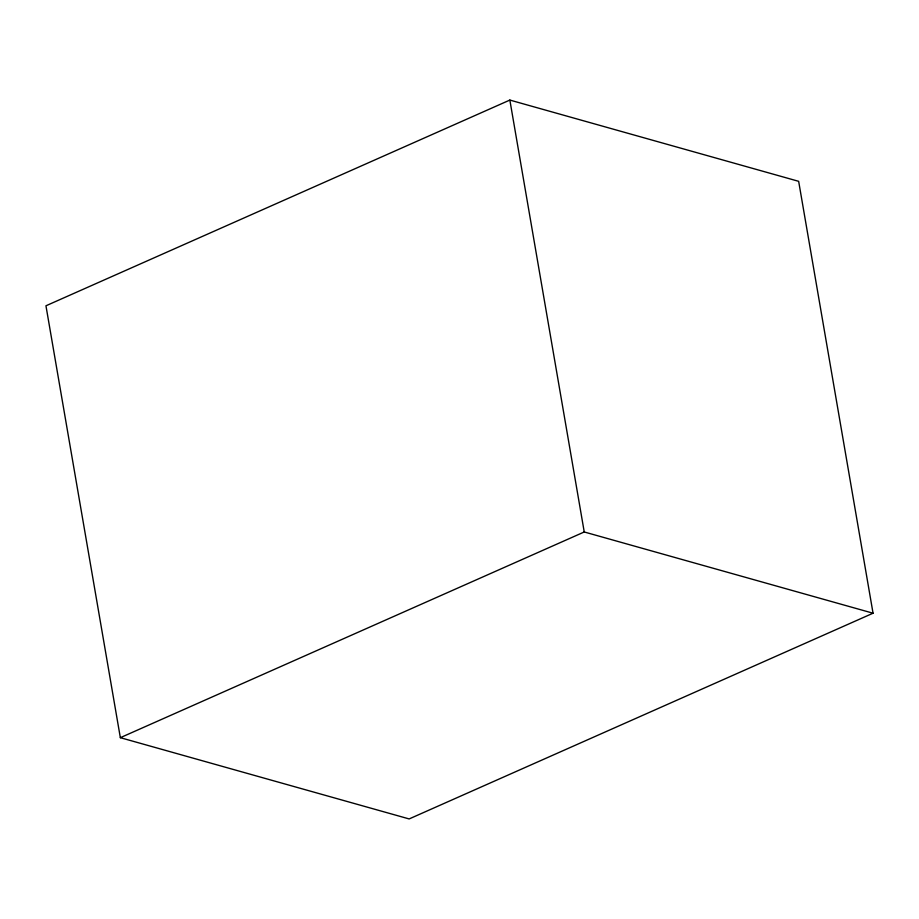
<?xml version="1.0" encoding="UTF-8"?>
<svg xmlns="http://www.w3.org/2000/svg" width="919" height="919" viewBox="0 0 919 919"><rect width="100%" height="100%" fill="white"/><g stroke="black" fill="none" stroke-linecap="round" stroke-linejoin="round"><path stroke-width="1.38" d="M509.85 100.068L45.95 305.786L120.343 737.681L409.15 818.932L873.05 613.214L798.657 181.319L509.85 100.068L584.243 531.975L873.05 613.214M120.343 737.681L584.243 531.975"/></g></svg>
